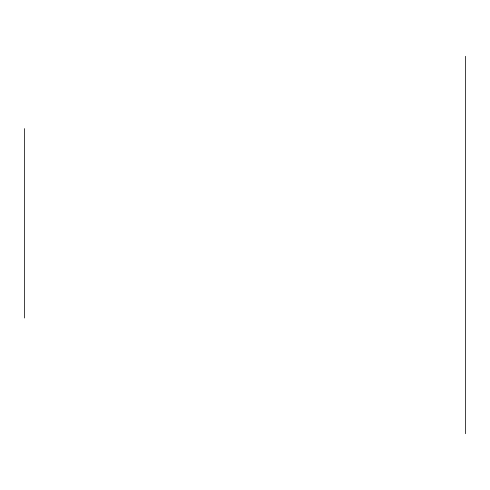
<?xml version="1.0" encoding="UTF-8"?>
<svg xmlns="http://www.w3.org/2000/svg" width="490" height="490" viewBox="0 0 490 490"><rect width="100%" height="100%" fill="white"/><g stroke="black" fill="none" stroke-linecap="round" stroke-linejoin="round"><path stroke-width="0.73" d="M465.5 56.289L465.5 433.711M24.5 128.588L24.5 318.004"/></g></svg>
